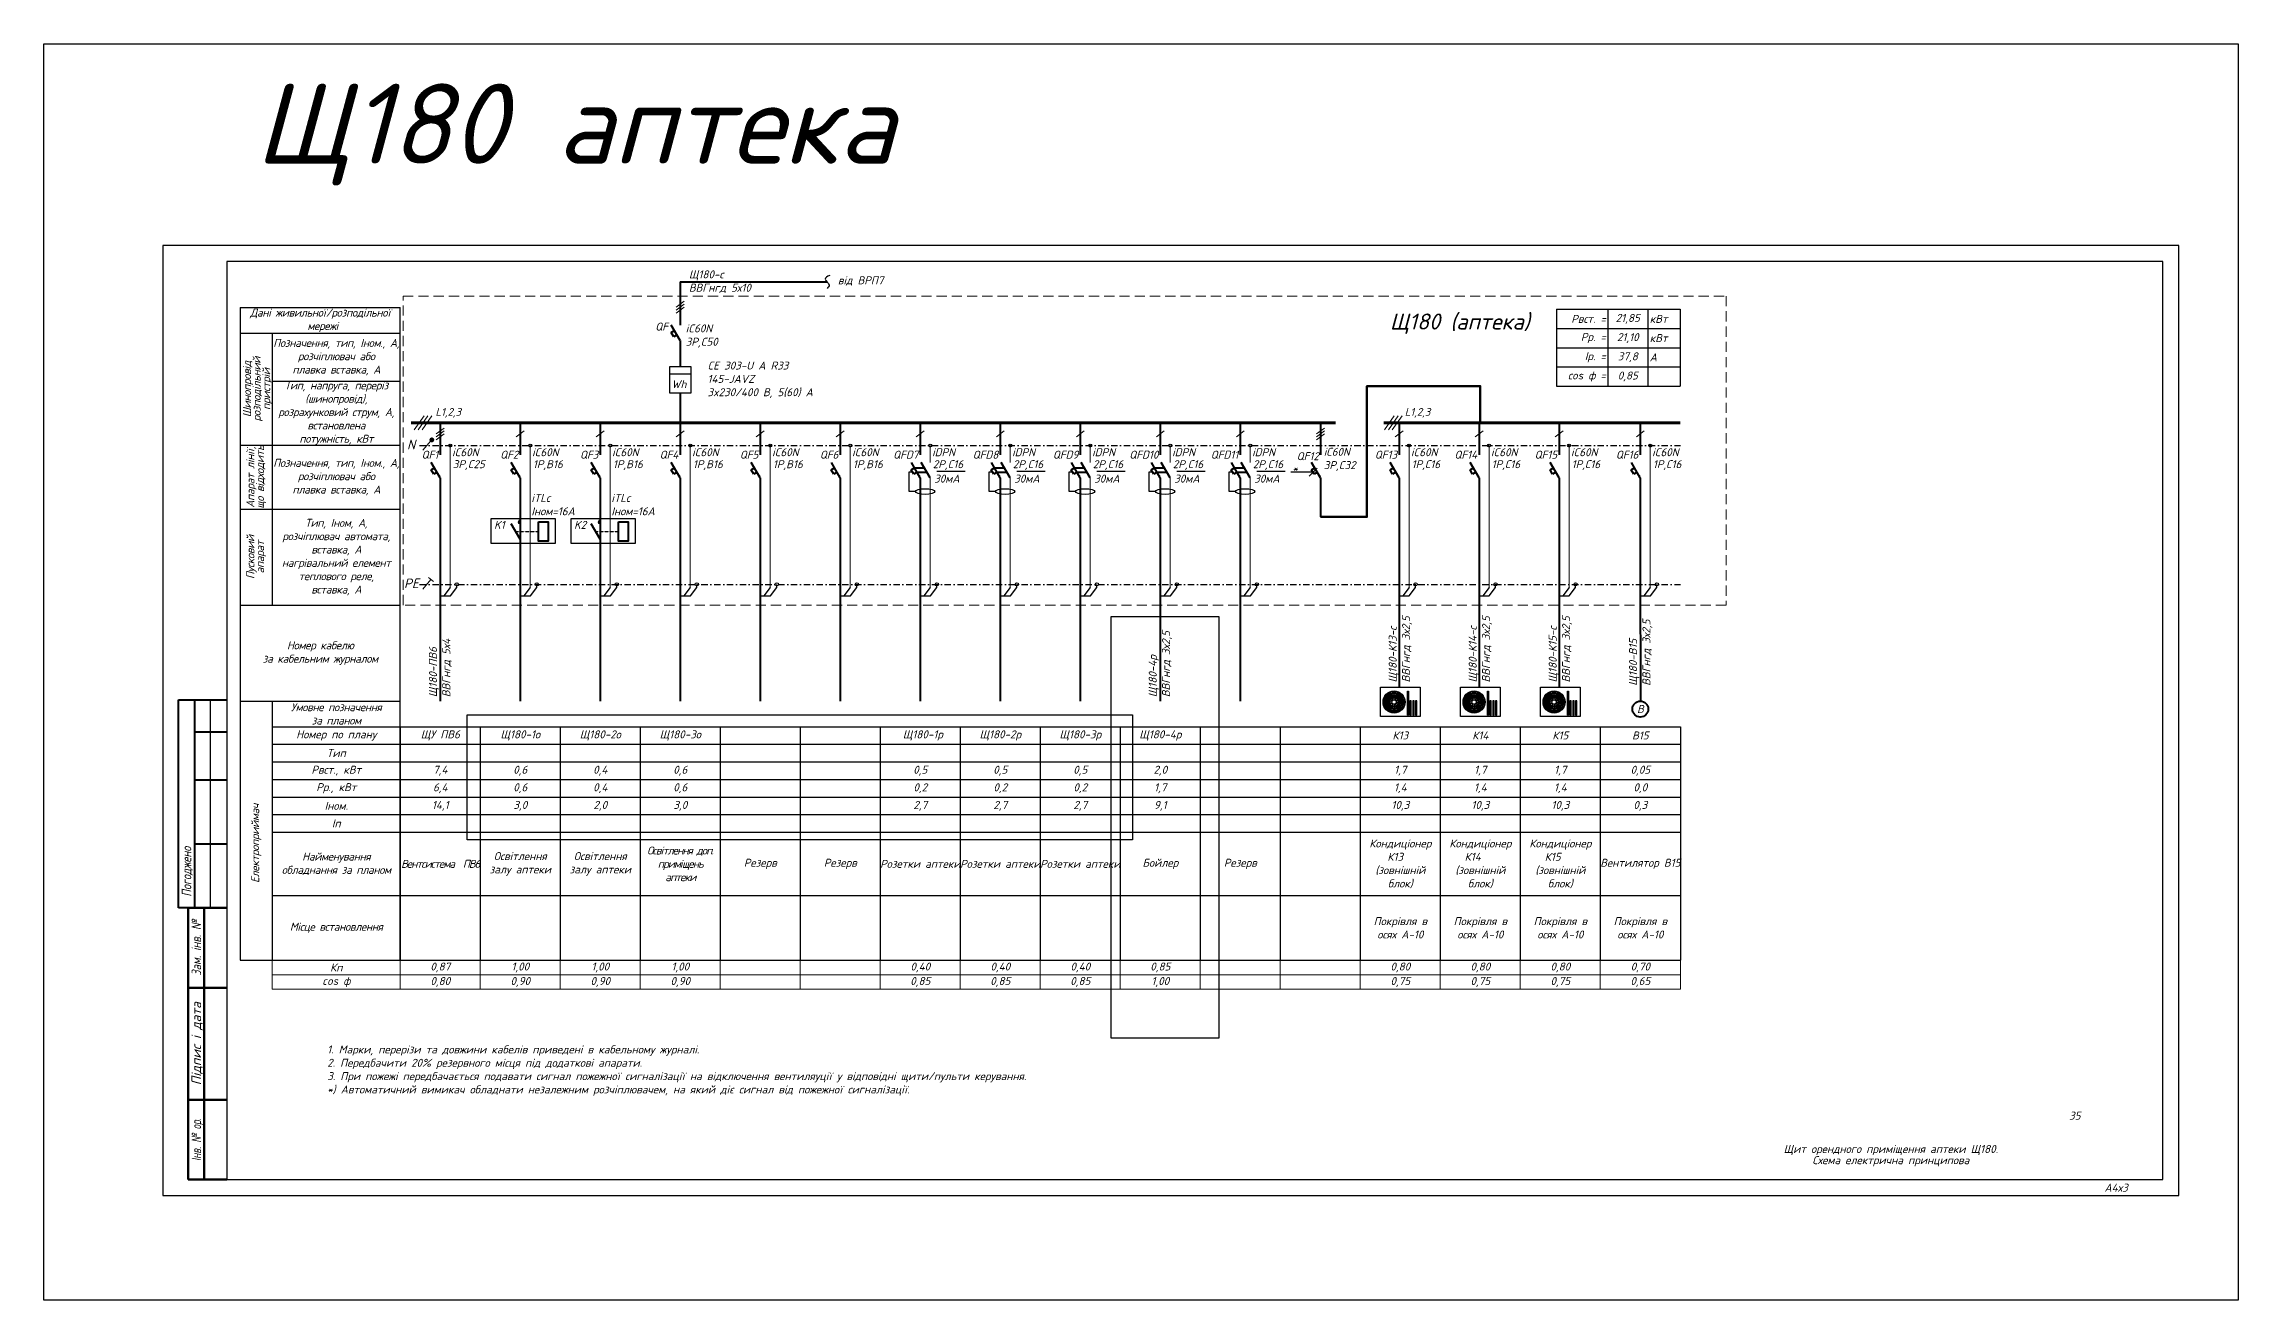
# Model space of a CAD drawing. Header units: millimetres. Extents: x -122434 to 1506205, y -201405 to 386015.
# Drawn here: x 2093 to 70660, y -157916 to -118647 of the extents above; entities that cross this region are included whole.
import ezdxf
from ezdxf.enums import TextEntityAlignment as Align

# ---------------------------------------------------------------- set-up
doc = ezdxf.new("R2010")
doc.units = ezdxf.units.MM
doc.linetypes.add('DASHDOTX2', pattern=[2, 1, -0.5, 0, -0.5])
doc.linetypes.add('DASHED', pattern=[9.525, 6.35, -3.175])
doc.layers.get('Defpoints').update_dxf_attribs({"color": 4})
doc.layers.add('Маркування електро ліній', color=7, linetype='Continuous', lineweight=18)
doc.layers.add('Рамка внешняя', color=4, linetype='Continuous', lineweight=30, plot=False)
doc.layers.add('Схема', color=7, linetype='Continuous')
doc.styles.add('GOST 2.304', font='isocpeui.ttf')
doc.styles.add('ICO', font='isocpeui.ttf')
doc.styles.get("Standard").update_dxf_attribs({"font": 'arial.ttf'})
doc.styles.add('ГОСТ 2.304', font='isocpeui.ttf')
doc.styles.add('СГЕНЕРИР_СТИЛЬ_7', font='isocpeui.ttf')
doc.dimstyles.new('М150', dxfattribs={"dimscale": 1, "dimtxt": 2.5, "dimasz": 2.5, "dimexe": 0, "dimexo": 2.5, "dimgap": 1, "dimtad": 1, "dimlfac": 150, "dimtxsty": 'Standard', "dimblk": 'OBLIQUE', "dimcen": 2.5, "dimadec": 0, "dimazin": 0, "dimtfac": 1, "dimtmove": 0, "dimatfit": 3, "dimldrblk": 'OBLIQUE', "dimfxl": 1, "dimarcsym": 0})

# ---------------------------------------------------------------- blocks, each defined once
blk = doc.blocks.new('*T131')
at = {"color": 0, "lineweight": -2, "transparency": 16777216}
for p, q in [((0, 0), (4000, 0)), ((0, 0), (0, -7300)), ((4000, 0), (34000, 0)), ((4000, 0), (4000, -1100)), ((6500, 0), (6500, -7300)), ((9000, 0), (9000, -7300)), ((11500, 0), (11500, -7300)), ((14000, 0), (14000, -3300)), ((16500, 0), (16500, -7300)), ((19000, 0), (19000, -7300)), ((21500, 0), (21500, -7300)), ((24000, 0), (24000, -7300)), ((26500, 0), (26500, -7300)), ((29000, 0), (29000, -7300)), ((0, -550), (4000, -550)), ((4000, -550), (44000, -550)), ((31500, -550), (31500, -7300)), ((34000, -550), (34000, -2200)), ((36500, -550), (36500, -3300)), ((39000, -550), (39000, -3300)), ((41500, -550), (41500, -7300)), ((44000, -550), (44000, -3300)), ((0, -1100), (4000, -1100)), ((4000, -1100), (21500, -1100)), ((24000, -1100), (41500, -1100)), ((0, -1650), (4000, -1650)), ((4000, -1650), (44000, -1650)), ((4000, -1650), (4000, -7300)), ((0, -2200), (4000, -2200)), ((4000, -2200), (44000, -2200)), ((0, -2750), (4000, -2750)), ((0, -3300), (4000, -3300)), ((4000, -2750), (34000, -2750)), ((4000, -3300), (44000, -3300)), ((34000, -2750), (34000, -3300)), ((0, -5275), (4000, -5275)), ((4000, -5275), (44000, -5275)), ((14000, -5275), (14000, -7300)), ((34000, -5275), (34000, -7300)), ((36500, -5275), (36500, -7300)), ((39000, -5275), (39000, -7300)), ((44000, -5275), (44000, -7300)), ((0, -7300), (4000, -7300)), ((9000, -7300), (21500, -7300)), ((29000, -7300), (44000, -7300))]:
    blk.add_line(p, q, dxfattribs=at)
at = {"color": 0, "linetype": 'ByBlock', "lineweight": -2, "transparency": 16777216}
for p, q in [((31500, 0), (31500, -550)), ((34000, 0), (44000, 0)), ((34000, 0), (34000, -550)), ((36500, 0), (36500, -550)), ((39000, 0), (39000, -550)), ((41500, 0), (41500, -550)), ((44000, 0), (44000, -550)), ((4000, -1100), (4000, -1650)), ((21500, -1100), (24000, -1100)), ((41500, -1100), (44000, -1100)), ((34000, -2200), (34000, -2750)), ((14000, -3300), (14000, -5275)), ((34000, -2750), (44000, -2750)), ((34000, -3300), (34000, -5275)), ((36500, -3300), (36500, -5275)), ((39000, -3300), (39000, -5275)), ((44000, -3300), (44000, -5275)), ((4000, -7300), (9000, -7300)), ((21500, -7300), (29000, -7300))]:
    blk.add_line(p, q, dxfattribs=at)
at = {"layer": 'Defpoints', "color": 8, "linetype": 'ByBlock', "lineweight": 0, "transparency": 16777216}
for p, q in [((0, -7300), (0, -8207)), ((4000, -7300), (4000, -8207)), ((6500, -7300), (6500, -8207)), ((9000, -7300), (9000, -8207)), ((11500, -7300), (11500, -8207)), ((14000, -7300), (14000, -8207)), ((16500, -7300), (16500, -8207)), ((19000, -7300), (19000, -8207)), ((21500, -7300), (21500, -8207)), ((24000, -7300), (24000, -8207)), ((26500, -7300), (26500, -8207)), ((29000, -7300), (29000, -8207)), ((31500, -7300), (31500, -8207)), ((34000, -7300), (34000, -8207)), ((36500, -7300), (36500, -8207)), ((39000, -7300), (39000, -8207)), ((41500, -7300), (41500, -8207)), ((44000, -7300), (44000, -8207)), ((0, -7753), (44000, -7753)), ((0, -8207), (44000, -8207))]:
    blk.add_line(p, q, dxfattribs=at)
at = {"color": 0, "transparency": 16777216, "char_height": 250, "attachment_point": 5}
for s, insert, width, style in [('Номер по плану', (2000, -275), 3880, 'GOST 2.304'), ('ЩУ ПВ6', (5250, -275), 2380, 'GOST 2.304'), ('Щ180-1о', (7750, -275), 2380, 'GOST 2.304'), ('Щ180-2о', (10250, -275), 2380, 'GOST 2.304'), ('Щ180-3о', (12750, -275), 2380, 'GOST 2.304'), (' Щ180-1р', (20250, -275), 2380, 'GOST 2.304'), ('Щ180-2р', (22750, -275), 2380, 'GOST 2.304'), ('Щ180-3р', (25250, -275), 2380, 'GOST 2.304'), ('Щ180-4р', (27750, -275), 2380, 'GOST 2.304'), ('К13', (35250, -275), 2380, 'ГОСТ 2.304'), ('К14', (37750, -275), 2380, 'ГОСТ 2.304'), ('К15', (40250, -275), 2380, 'ГОСТ 2.304'), ('В15', (42750, -275), 2380, 'ГОСТ 2.304'), ('Рвст., кВт', (2000, -1375), 3880, 'GOST 2.304'), ('Тип', (2000, -825), 3880, 'GOST 2.304'), ('7,4', (5250, -1375), 2380, 'ГОСТ 2.304'), ('0,6', (7750, -1375), 2380, 'ГОСТ 2.304'), ('0,4', (10250, -1375), 2380, 'ГОСТ 2.304'), ('0,6', (12750, -1375), 2380, 'ГОСТ 2.304'), ('0,5', (20250, -1375), 2380, 'ГОСТ 2.304'), ('0,5', (22750, -1375), 2380, 'ГОСТ 2.304'), ('0,5', (25250, -1375), 2380, 'ГОСТ 2.304'), ('2,0', (27750, -1375), 2380, 'ГОСТ 2.304'), ('1,7', (35250, -1375), 2380, 'ГОСТ 2.304'), ('1,7', (37750, -1375), 2380, 'ГОСТ 2.304'), ('1,7', (40250, -1375), 2380, 'ГОСТ 2.304'), ('0,05', (42750, -1375), 2380, 'ГОСТ 2.304'), ('Рр., кВт', (2000, -1925), 3880, 'GOST 2.304'), ('6,4', (5250, -1925), 2380, 'GOST 2.304'), ('0,6', (7750, -1925), 2380, 'GOST 2.304'), ('0,4', (10250, -1925), 2380, 'GOST 2.304'), ('0,6', (12750, -1925), 2380, 'GOST 2.304'), ('0,2', (20250, -1925), 2380, 'GOST 2.304'), ('0,2', (22750, -1925), 2380, 'GOST 2.304'), ('0,2', (25250, -1925), 2380, 'GOST 2.304'), ('1,7', (27750, -1925), 2380, 'GOST 2.304'), ('1,4', (35250, -1925), 2380, 'ГОСТ 2.304'), ('1,4', (37750, -1925), 2380, 'ГОСТ 2.304'), ('1,4', (40250, -1925), 2380, 'ГОСТ 2.304'), ('0,0', (42750, -1925), 2380, 'ГОСТ 2.304'), ('Іном.', (2000, -2475), 3880, 'GOST 2.304'), ('14,1', (5250, -2475), 2380, 'ГОСТ 2.304'), ('3,0', (7750, -2475), 2380, 'ГОСТ 2.304'), ('2,0', (10250, -2475), 2380, 'ГОСТ 2.304'), ('3,0', (12750, -2475), 2380, 'ГОСТ 2.304'), ('2,7', (20250, -2475), 2380, 'ГОСТ 2.304'), ('2,7', (22750, -2475), 2380, 'ГОСТ 2.304'), ('2,7', (25250, -2475), 2380, 'ГОСТ 2.304'), ('9,1', (27750, -2475), 2380, 'ГОСТ 2.304'), ('10,3', (35250, -2475), 2380, 'ГОСТ 2.304'), ('10,3', (37750, -2475), 2380, 'ГОСТ 2.304'), ('10,3', (40250, -2475), 2380, 'ГОСТ 2.304'), ('0,3', (42750, -2475), 2380, 'ГОСТ 2.304'), ('Іп', (2000, -3025), 3880, 'GOST 2.304'), ('{\\T0.95;\\C7;Найменування обладнання за планом}', (2000, -4288), 3880, 'GOST 2.304'), ('Освітлення залу аптеки', (7750, -4288), 2380, 'GOST 2.304'), ('Освітлення залу аптеки', (10250, -4288), 2380, 'GOST 2.304'), ('{\\T0.85;\\C7;Освітлення доп. приміщень аптеки}', (12750, -4288), 2380, 'GOST 2.304'), ('Кондиціонер К13   (зовнішній блок)', (35250, -4288), 2380, 'ГОСТ 2.304'), ('Кондиціонер К14    (зовнішній блок)', (37750, -4288), 2380, 'ГОСТ 2.304'), ('Кондиціонер К15    (зовнішній блок)', (40250, -4288), 2380, 'ГОСТ 2.304'), ('{\\T0.85;\\C7;Вентсистема  ПВ6}', (5250, -4288), 2380, 'GOST 2.304'), ('Резерв', (15250, -4288), 2380, 'GOST 2.304'), ('Резерв', (17750, -4288), 2380, 'GOST 2.304'), ('Розетки аптеки', (20250, -4288), 2380, 'GOST 2.304'), ('Розетки аптеки', (22750, -4288), 2380, 'GOST 2.304'), ('Розетки аптеки', (25250, -4288), 2380, 'GOST 2.304'), ('Бойлер', (27750, -4288), 2380, 'GOST 2.304'), ('Резерв', (30250, -4288), 2380, 'GOST 2.304'), ('Вентилятор В15', (42750, -4288), 2380, 'ГОСТ 2.304'), ('{\\T0.95;\\C7;Місце встановлення}', (2000, -6288), 3880, 'GOST 2.304'), ('Покрівля в осях А-10', (35250, -6288), 2380, 'ГОСТ 2.304'), ('Покрівля в осях А-10', (37750, -6288), 2380, 'ГОСТ 2.304'), ('Покрівля в осях А-10', (40250, -6288), 2380, 'ГОСТ 2.304'), ('Покрівля в осях А-10', (42750, -6288), 2380, 'ГОСТ 2.304')]:
    blk.add_mtext(s, dxfattribs=dict(at, insert=insert, width=width, style=style))
at = {"color": 7, "true_color": 0xffffff, "transparency": 16777216, "char_height": 250, "attachment_point": 5, "style": 'ГОСТ 2.304'}
for s, insert, width in [('Кп', (2000, -7527), 3880), ('0,87', (5250, -7527), 2380), ('1,00', (7750, -7527), 2380), ('1,00', (10250, -7527), 2380), ('1,00', (12750, -7527), 2380), ('0,40', (20250, -7527), 2380), ('0,40', (22750, -7527), 2380), ('0,40', (25250, -7527), 2380), ('0,85', (27750, -7527), 2380), ('0,80', (35250, -7527), 2380), ('0,80', (37750, -7527), 2380), ('0,80', (40250, -7527), 2380), ('0,70', (42750, -7527), 2380), ('cos ф', (2000, -7980), 3880), ('0,80', (5250, -7980), 2380), ('0,90', (7750, -7980), 2380), ('0,90', (10250, -7980), 2380), ('0,90', (12750, -7980), 2380), ('0,85', (20250, -7980), 2380), ('0,85', (22750, -7980), 2380), ('0,85', (25250, -7980), 2380), ('1,00', (27750, -7980), 2380), ('0,75', (35250, -7980), 2380), ('0,75', (37750, -7980), 2380), ('0,75', (40250, -7980), 2380), ('0,65', (42750, -7980), 2380)]:
    blk.add_mtext(s, dxfattribs=dict(at, insert=insert, width=width))
blk = doc.blocks.new('*U160')
at = {"color": 0, "lineweight": 40}
for p, q in [((0, 0), (0, -1005)), ((0, -1720), (-280, -1240)), ((-284, -1468), (-180, -1408)), ((-204, -1607), (-284, -1468)), ((-100, -1547), (-204, -1607))]:
    blk.add_line(p, q, dxfattribs=at)
at = {"color": 0, "lineweight": 13}
for p, q in [((-124, -348), (124, -163)), ((-124, -441), (124, -256)), ((-124, -533), (124, -348))]:
    blk.add_line(p, q, dxfattribs=at)
at = {"color": 0, "lineweight": 9}
for p, q in [((311, -711), (311, -1240)), ((311, -1240), (311, -1720)), ((311, -2461), (311, -1720)), ((311, -2941), (311, -2461)), ((311, -5151), (311, -2941))]:
    blk.add_line(p, q, dxfattribs=at)
at = {"lineweight": 40}
for p, q in [((0, -1720), (0, -2226)), ((0, -2226), (0, -2941)), ((0, -2941), (0, -4529))]:
    blk.add_line(p, q, dxfattribs=at)
at = {"color": 0}
blk.add_circle((311, -711), 46.3, dxfattribs=at)
at = {"color": 0, "lineweight": 40}
blk.add_point((-37, -1659), dxfattribs=at)
at = {"style": 'ГОСТ 2.304'}
blk.add_attdef('QF', text='', height=250, dxfattribs=at).set_placement((-61, -997), align=Align.MIDDLE_RIGHT)
at = {"lineweight": 50, "style": 'ГОСТ 2.304'}
for tag, p in [('CURRENT', (391, -1419)), ('ТYPE', (369, -1046))]:
    blk.add_attdef(tag, p, '', height=250, dxfattribs=at)
blk = doc.blocks.new('*U161')
at = {"color": 0, "lineweight": 40}
for p, q in [((0, 0), (0, -1005)), ((0, -1720), (-280, -1240)), ((-284, -1468), (-180, -1408)), ((-204, -1607), (-284, -1468)), ((-100, -1547), (-204, -1607))]:
    blk.add_line(p, q, dxfattribs=at)
at = {"color": 0, "lineweight": 13}
blk.add_line((-124, -441), (124, -256), dxfattribs=at)
at = {"color": 0, "lineweight": 9}
for p, q in [((311, -711), (311, -1240)), ((311, -1240), (311, -1720)), ((311, -2461), (311, -1720)), ((311, -2941), (311, -2461)), ((311, -5151), (311, -2941))]:
    blk.add_line(p, q, dxfattribs=at)
at = {"lineweight": 40}
for p, q in [((0, -1720), (0, -2226)), ((0, -2226), (0, -2941)), ((0, -2941), (0, -4529))]:
    blk.add_line(p, q, dxfattribs=at)
at = {"color": 0}
blk.add_circle((311, -711), 46.3, dxfattribs=at)
at = {"color": 0, "lineweight": 40}
blk.add_point((-37, -1659), dxfattribs=at)
at = {"style": 'ГОСТ 2.304'}
blk.add_attdef('QF', text='', height=250, dxfattribs=at).set_placement((-61, -997), align=Align.MIDDLE_RIGHT)
at = {"lineweight": 50, "style": 'ГОСТ 2.304'}
for tag, p in [('CURRENT', (391, -1419)), ('ТYPE', (369, -1046))]:
    blk.add_attdef(tag, p, '', height=250, dxfattribs=at)
blk = doc.blocks.new('_Oblique')
at = {"color": 0, "linetype": 'ByBlock', "lineweight": -2}
blk.add_line((-0.5, -0.5), (0.5, 0.5), dxfattribs=at)
blk = doc.blocks.new('*U159')
at = {"color": 0, "lineweight": 40}
for p, q in [((0, 0), (0, -1005)), ((0, -1720), (-280, -1240)), ((311, -1720), (31, -1240)), ((-284, -1468), (-180, -1408)), ((-204, -1607), (-284, -1468)), ((-100, -1547), (-204, -1607)), ((-181, -1409), (130, -1409)), ((-100, -1547), (210, -1547))]:
    blk.add_line(p, q, dxfattribs=at)
at = {"color": 0, "lineweight": 13}
blk.add_line((-124, -441), (124, -256), dxfattribs=at)
at = {"color": 0, "lineweight": 9}
for p, q in [((311, -711), (311, -1240)), ((311, -2461), (311, -1720)), ((311, -2941), (311, -2461)), ((311, -5151), (311, -2941))]:
    blk.add_line(p, q, dxfattribs=at)
at = {"lineweight": 40}
for p, q in [((0, -1720), (0, -2226)), ((0, -2226), (0, -2941)), ((0, -2941), (0, -4529))]:
    blk.add_line(p, q, dxfattribs=at)
blk.add_line((516, -1512), (1402, -1512))
at = {"color": 0}
blk.add_lwpolyline([(-151, -2149), (-346, -2149), (-346, -1537), (-244, -1537)], dxfattribs=at)
blk.add_circle((311, -711), 46.3, dxfattribs=at)
blk.add_ellipse((153, -2149), major_axis=(-304, 0), ratio=0.29336, dxfattribs=at)
at = {"color": 0, "lineweight": 40}
blk.add_point((-37, -1659), dxfattribs=at)
at = {"style": 'ГОСТ 2.304'}
blk.add_attdef('QF', text='', height=250, dxfattribs=at).set_placement((-61, -997), align=Align.MIDDLE_RIGHT)
at = {"lineweight": 50, "style": 'ГОСТ 2.304'}
for tag, p in [('CURRENT', (391, -1419)), ('ТYPE', (369, -1046)), ('D_CURRENT', (432, -1871))]:
    blk.add_attdef(tag, p, '', height=250, dxfattribs=at)
blk = doc.blocks.new('*T130')
at = {"color": 0, "linetype": 'ByBlock', "lineweight": -2, "transparency": 16777216}
for p, q in [((0, 0), (3860, 0)), ((0, 0), (0, -2400)), ((1600, 0), (1600, -2400)), ((2850, 0), (2850, -2400)), ((3860, 0), (3860, -2400)), ((0, -600), (3860, -600)), ((0, -1200), (3860, -1200)), ((0, -1800), (3860, -1800)), ((0, -2400), (3860, -2400))]:
    blk.add_line(p, q, dxfattribs=at)
at = {"color": 0, "transparency": 16777216, "char_height": 250, "style": 'ГОСТ 2.304'}
for s, insert, width, attachment_point in [('Рвст. =', (1540, -300), 1480, 6), ('21,85', (2225, -300), 1130, 5), ('кВт', (2910, -300), 890, 4), ('Рр. =', (1540, -900), 1480, 6), ('Ір. =', (1540, -1500), 1480, 6), ('21,10', (2225, -900), 1130, 5), ('37,8', (2225, -1500), 1130, 5), ('кВт', (2910, -900), 890, 4), ('сos ф =', (1540, -2100), 1480, 6), ('0,85', (2225, -2100), 1130, 5), ('А', (2910, -1500), 890, 4)]:
    blk.add_mtext(s, dxfattribs=dict(at, insert=insert, width=width, attachment_point=attachment_point))
blk = doc.blocks.new('Імпульсник')
at = {"ltscale": 100, "true_color": 0xffffff}
h = blk.add_hatch(color=7, dxfattribs=at)
h.dxf.hatch_style = 1
h.paths.add_polyline_path([(-0.25, 0), (0.25, 0), (0.25, 4.8), (-0.25, 4.8)])
at = {"lineweight": 40}
blk.add_line((0, 0), (-2.8, 4.8), dxfattribs=at)
at = {"linetype": 'DASHED', "ltscale": 25}
blk.add_lwpolyline([(-9.1, 6.41), (10.89, 6.41), (10.89, -1.38), (-9.1, -1.38)], close=True, dxfattribs=at)
at = {"linetype": 'DASHED', "ltscale": 0.001}
blk.add_lwpolyline([(-1.4, 2.4), (5.72, 2.4)], dxfattribs=at)
at = {"lineweight": 40}
blk.add_lwpolyline([(5.72, 5.4), (8.72, 5.4), (8.72, -0.6), (5.72, -0.6)], close=True, dxfattribs=at)
blk.add_arc((0, 5.32), 0.518, 90, 270, dxfattribs=at)
blk = doc.blocks.new('Рамка А4х3')
at = {"lineweight": 40}
for p, q in [((4.94, 90), (4.94, 155)), ((4.94, 155), (19.94, 155)), ((9.94, 155), (9.94, 90)), ((9.94, 145), (19.94, 145)), ((9.94, 130), (19.94, 130)), ((9.94, 110), (19.94, 110)), ((19.94, 90), (4.94, 90))]:
    blk.add_line(p, q, dxfattribs=at)
at = {"lineweight": 25}
blk.add_line((14.94, 90), (14.94, 155), dxfattribs=at)
at = {"linetype": 'Continuous', "lineweight": 60}
for p, q in [((8, 5), (8, 90)), ((8, 90), (20, 90)), ((8, 90), (20, 90)), ((13, 5), (13, 90)), ((8, 65), (20, 65)), ((8, 30), (20, 30)), ((20, 5), (8, 5))]:
    blk.add_line(p, q, dxfattribs=at)
at = {"lineweight": 30, "ltscale": 100}
blk.add_lwpolyline([(20, 5), (625, 5), (625, 292), (20, 292)], close=True, dxfattribs=at)
at = {"layer": 'Рамка внешняя', "ltscale": 100}
blk.add_lwpolyline([(0, 0), (630, 0), (630, 297), (0, 297)], close=True, dxfattribs=at)
at = {"linetype": 'Continuous', "lineweight": 25, "style": 'СГЕНЕРИР_СТИЛЬ_7'}
for s, width, p in [('Погоджено', 0.8, (7.44, 101.27)), ('Зам. інв. №', 0.8, (10.5, 77.5)), ('Інв. № ор.', 0.7, (10.5, 17.5))]:
    blk.add_text(s, height=3, rotation=90, dxfattribs=dict(at, width=width)).set_placement(p, align=Align.MIDDLE_CENTER)
blk.add_text('Підпис і дата', height=3, rotation=90, dxfattribs=at).set_placement((10.5, 47.5), align=Align.MIDDLE_CENTER)
at = {"layer": 'Схема', "linetype": 'Continuous', "style": 'ГОСТ 2.304'}
blk.add_text('А4х3', height=2.5, dxfattribs=at).set_placement((606.77, 1.24))

msp = doc.modelspace()

# ---------------------------------------------------------------- linework, layer by layer
at = {"lineweight": 40, "ltscale": 200}
for p, q in [((21980, -126080), (26559, -126080)), ((21980, -126080), (21980, -127438)), ((41987, -132211), (41987, -132717)), ((41987, -132717), (41987, -133432)), ((14480, -135020), (14480, -139190)), ((16980, -135020), (16980, -139190)), ((19480, -135020), (19480, -139190)), ((21980, -135020), (21980, -139190)), ((24480, -135020), (24480, -139190)), ((26980, -135020), (26980, -139190)), ((29480, -135020), (29480, -139190)), ((31980, -135020), (31980, -139190)), ((34480, -135020), (34480, -139190)), ((36980, -135020), (36980, -139190)), ((39480, -135020), (39480, -139190))]:
    msp.add_line(p, q, dxfattribs=at)
at = {"color": 0, "lineweight": 13, "ltscale": 200}
for p, q in [((21856, -126879), (22104, -126694)), ((21856, -126971), (22104, -126786)), ((21856, -127063), (22104, -126878)), ((41863, -130839), (42111, -130654)), ((41863, -130932), (42111, -130747)), ((41863, -131024), (42111, -130839))]:
    msp.add_line(p, q, dxfattribs=at)
at = {"ltscale": 200}
for p, q in [((8230, -126890), (13230, -126890)), ((13230, -147290), (13230, -126890)), ((8230, -127690), (13230, -127690))]:
    msp.add_line(p, q, dxfattribs=at)
at = {"color": 7, "ltscale": 200}
for p, q in [((8230, -126890), (8230, -147290)), ((9230, -127690), (9230, -131190)), ((9230, -129190), (13230, -129190)), ((8230, -131190), (13230, -131190)), ((9230, -131190), (9230, -133190)), ((8230, -133190), (13230, -133190)), ((9230, -133190), (9230, -136190)), ((8230, -136190), (13230, -136190)), ((8230, -139190), (13230, -139190)), ((9230, -139190), (9230, -147290)), ((8230, -147290), (9230, -147290))]:
    msp.add_line(p, q, dxfattribs=at)
at = {"color": 0, "lineweight": 40, "ltscale": 200}
for p, q in [((21980, -127918), (21700, -127438)), ((21696, -127666), (21800, -127606)), ((21776, -127804), (21696, -127666)), ((21880, -127744), (21776, -127804)), ((21980, -127918), (21980, -128732)), ((21980, -129565), (21980, -130491)), ((41987, -130491), (41987, -131496)), ((41703, -131959), (41807, -131899)), ((41783, -132098), (41703, -131959)), ((41987, -132211), (41707, -131731)), ((41887, -132038), (41783, -132098))]:
    msp.add_line(p, q, dxfattribs=at)
at = {"color": 7, "lineweight": 30, "ltscale": 200}
msp.add_line((21650, -128961), (22310, -128961), dxfattribs=at)
at = {"lineweight": 15, "ltscale": 200}
for p, q in [((13972, -130273), (13666, -130709)), ((14096, -130273), (13790, -130709)), ((14220, -130273), (13914, -130709)), ((44287, -130273), (43982, -130709)), ((44411, -130273), (44106, -130709)), ((44535, -130273), (44230, -130709))]:
    msp.add_line(p, q, dxfattribs=at)
at = {"color": 0, "linetype": 'DASHDOTX2', "ltscale": 200}
for p, q in [((13834, -131202), (53230, -131202)), ((13834, -135541), (53230, -135541))]:
    msp.add_line(p, q, dxfattribs=at)
at = {"lineweight": 40}
for p, q in [((51980, -133432), (51980, -135020)), ((51980, -135020), (51986, -139190))]:
    msp.add_line(p, q, dxfattribs=at)
at = {"lineweight": 40, "ltscale": 300}
for p, q in [((44442, -135020), (44442, -138755)), ((46942, -135020), (46942, -138755)), ((49442, -135020), (49442, -138755))]:
    msp.add_line(p, q, dxfattribs=at)
at = {"color": 0, "ltscale": 200}
for p, q in [((14791, -135642), (14594, -135902)), ((14795, -135902), (14997, -135641)), ((14997, -135641), (14997, -135541)), ((17291, -135642), (17094, -135902)), ((17295, -135902), (17497, -135641)), ((17497, -135641), (17497, -135541)), ((19791, -135642), (19594, -135902)), ((19795, -135902), (19997, -135641)), ((19997, -135641), (19997, -135541)), ((22291, -135642), (22094, -135902)), ((22295, -135902), (22497, -135641)), ((22497, -135641), (22497, -135541)), ((24791, -135642), (24594, -135902)), ((24795, -135902), (24997, -135641)), ((24997, -135641), (24997, -135541)), ((27291, -135642), (27094, -135902)), ((27295, -135902), (27497, -135641)), ((27497, -135641), (27497, -135541)), ((29791, -135642), (29594, -135902)), ((29795, -135902), (29997, -135641)), ((29997, -135641), (29997, -135541)), ((32291, -135642), (32094, -135902)), ((32295, -135902), (32497, -135641)), ((32497, -135641), (32497, -135541)), ((34791, -135642), (34594, -135902)), ((34795, -135902), (34997, -135641)), ((34997, -135641), (34997, -135541)), ((37291, -135642), (37094, -135902)), ((37295, -135902), (37497, -135641)), ((37497, -135641), (37497, -135541)), ((39791, -135642), (39594, -135902)), ((39795, -135902), (39997, -135641)), ((39997, -135641), (39997, -135541)), ((14471, -135902), (14795, -135902)), ((16971, -135902), (17295, -135902)), ((19471, -135902), (19795, -135902)), ((21971, -135902), (22295, -135902)), ((24471, -135902), (24795, -135902)), ((26971, -135902), (27295, -135902)), ((29471, -135902), (29795, -135902)), ((31971, -135902), (32295, -135902)), ((34471, -135902), (34795, -135902)), ((36971, -135902), (37295, -135902)), ((39471, -135902), (39795, -135902))]:
    msp.add_line(p, q, dxfattribs=at)
at = {"color": 0, "ltscale": 300}
for p, q in [((44753, -135642), (44555, -135902)), ((44756, -135902), (44959, -135641)), ((44959, -135641), (44959, -135541)), ((47253, -135642), (47055, -135902)), ((47256, -135902), (47459, -135641)), ((47459, -135641), (47459, -135541)), ((49753, -135642), (49555, -135902)), ((49756, -135902), (49959, -135641)), ((49959, -135641), (49959, -135541)), ((52291, -135642), (52094, -135902)), ((52295, -135902), (52497, -135641)), ((52497, -135641), (52497, -135541)), ((44433, -135902), (44756, -135902)), ((46933, -135902), (47256, -135902)), ((49433, -135902), (49756, -135902)), ((51971, -135902), (52295, -135902))]:
    msp.add_line(p, q, dxfattribs=at)
for p, q in [((44229, -139182), (43979, -139059)), ((44247, -139164), (44123, -138914)), ((44285, -139152), (44285, -138874)), ((44324, -139164), (44447, -138914)), ((44341, -139182), (44591, -139059)), ((46729, -139182), (46479, -139059)), ((46747, -139164), (46623, -138914)), ((46785, -139152), (46785, -138874)), ((46824, -139164), (46947, -138914)), ((46841, -139182), (47091, -139059)), ((49229, -139182), (48979, -139059)), ((49247, -139164), (49123, -138914)), ((49285, -139152), (49285, -138874)), ((49324, -139164), (49447, -138914)), ((49341, -139182), (49591, -139059)), ((44217, -139221), (43939, -139221)), ((44229, -139259), (43979, -139382)), ((44247, -139277), (44123, -139527)), ((44285, -139289), (44285, -139567)), ((44324, -139277), (44447, -139527)), ((44341, -139259), (44591, -139382)), ((44353, -139221), (44631, -139221)), ((46717, -139221), (46439, -139221)), ((46729, -139259), (46479, -139382)), ((46747, -139277), (46623, -139527)), ((46785, -139289), (46785, -139567)), ((46824, -139277), (46947, -139527)), ((46841, -139259), (47091, -139382)), ((46853, -139221), (47131, -139221)), ((49217, -139221), (48939, -139221)), ((49229, -139259), (48979, -139382)), ((49247, -139277), (49123, -139527)), ((49285, -139289), (49285, -139567)), ((49324, -139277), (49447, -139527)), ((49341, -139259), (49591, -139382)), ((49353, -139221), (49631, -139221))]:
    msp.add_line(p, q)
at = {"color": 3}
msp.add_lwpolyline([(2093, -118647), (70660, -118647), (70660, -157916), (2093, -157916)], close=True, dxfattribs=at)
at = {"linetype": 'DASHED', "lineweight": 18, "ltscale": 50}
msp.add_lwpolyline([(13320, -126530), (54657, -126530), (54657, -136190), (13320, -136190)], close=True, dxfattribs=at)
at = {"color": 7, "lineweight": 30, "ltscale": 50}
msp.add_lwpolyline([(21650, -128732), (22310, -128732), (22310, -129565), (21650, -129565)], close=True, dxfattribs=at)
at = {"lineweight": 50, "ltscale": 50}
msp.add_lwpolyline([(41987, -133432), (43435, -133432), (43435, -129343), (46977, -129343), (46977, -130491)], dxfattribs=at)
at = {"color": 0, "lineweight": 40, "ltscale": 50, "const_width": 100}
for points in [[(13563, -130491), (42455, -130491)], [(43957, -130491), (53230, -130491)]]:
    msp.add_lwpolyline(points, dxfattribs=at)
at = {"lineweight": 9, "ltscale": 50, "const_width": 75}
msp.add_lwpolyline([(14178, -131025, 1), (14253, -131025, 1)], format="xyb", close=True, dxfattribs=at)
at = {"lineweight": 20, "ltscale": 50}
for points in [[(14190, -131052), (13933, -131352)], [(14190, -135390), (13933, -135690)], [(14186, -135388), (14267, -135451), (14112, -135330)]]:
    msp.add_lwpolyline(points, dxfattribs=at)
at = {"lineweight": 30}
for points in [[(43859, -138755), (45101, -138755), (45101, -139667), (43859, -139667)], [(46359, -138755), (47601, -138755), (47601, -139667), (46359, -139667)], [(48859, -138755), (50101, -138755), (50101, -139667), (48859, -139667)]]:
    msp.add_lwpolyline(points, close=True, dxfattribs=at)
for points in [[(44701, -138884), (44734, -138884), (44734, -139633), (44701, -139633)], [(44780, -139633), (44822, -139633), (44822, -139179), (44780, -139179)], [(44868, -139633), (44909, -139633), (44909, -139179), (44868, -139179)], [(44955, -139633), (44997, -139633), (44997, -139179), (44955, -139179)], [(47201, -138884), (47234, -138884), (47234, -139633), (47201, -139633)], [(47280, -139633), (47322, -139633), (47322, -139179), (47280, -139179)], [(47368, -139633), (47409, -139633), (47409, -139179), (47368, -139179)], [(47455, -139633), (47497, -139633), (47497, -139179), (47455, -139179)], [(49701, -138884), (49734, -138884), (49734, -139633), (49701, -139633)], [(49780, -139633), (49822, -139633), (49822, -139179), (49780, -139179)], [(49868, -139633), (49909, -139633), (49909, -139179), (49868, -139179)], [(49955, -139633), (49997, -139633), (49997, -139179), (49955, -139179)]]:
    msp.add_lwpolyline(points, close=True)
at = {"color": 0}
for centre in [(14997, -135541), (17497, -135541), (19997, -135541), (22497, -135541), (24997, -135541), (27497, -135541), (29997, -135541), (32497, -135541), (34997, -135541), (37497, -135541), (39997, -135541), (44959, -135541, 0), (47459, -135541, 0), (49959, -135541, 0), (52497, -135541, 0)]:
    msp.add_circle(centre, 51.8, dxfattribs=at)
for centre, radius in [((44285, -139221), 346), ((44285, -139221), 332), ((44285, -139221), 298), ((44285, -139221), 264), ((44285, -139221), 231), ((44285, -139221), 197), ((44285, -139221), 164), ((44285, -139221), 130), ((44285, -139221), 68.3), ((46785, -139221), 346), ((46785, -139221), 332), ((46785, -139221), 298), ((46785, -139221), 264), ((46785, -139221), 231), ((46785, -139221), 197), ((46785, -139221), 164), ((46785, -139221), 130), ((46785, -139221), 68.3), ((49285, -139221), 346), ((49285, -139221), 332), ((49285, -139221), 298), ((49285, -139221), 264), ((49285, -139221), 231), ((49285, -139221), 197), ((49285, -139221), 164), ((49285, -139221), 130), ((49285, -139221), 68.3)]:
    msp.add_circle(centre, radius)
at = {"color": 0, "lineweight": 40}
msp.add_circle((51980, -139439), 249, dxfattribs=at)
msp.add_spline([(26649, -125882), (26505, -126004), (26633, -126185), (26569, -126291)], degree=3)
msp.add_point((41950, -132150), dxfattribs=at)
at = {"layer": 'Defpoints'}
for points in [[(35440, -136544), (38809, -136544), (38809, -149726), (35440, -149726)], [(15324, -139616), (36106, -139616), (36106, -143528), (15324, -143528)]]:
    msp.add_lwpolyline(points, close=True, dxfattribs=at)

# ---------------------------------------------------------------- block references
at = {"xscale": 100, "yscale": 100, "zscale": 100}
msp.add_blockref('Рамка А4х3', (5807, -154650), dxfattribs=at)
for name, p in [('*T130', (49363, -126943)), ('*T131', (9230, -139990))]:
    msp.add_blockref(name, p)
at = {"lineweight": 50}
for name, p, values in [('*U160', (14480, -130491), {'QF': 'QF1', 'ТYPE': 'iC60N', 'CURRENT': '3P,C25'}), ('*U161', (16980, -130491), {'QF': 'QF2', 'ТYPE': 'iC60N', 'CURRENT': '1P,B16'}), ('*U161', (19480, -130491), {'QF': 'QF3', 'ТYPE': 'iC60N', 'CURRENT': '1P,B16'}), ('*U161', (21980, -130491), {'QF': 'QF4', 'ТYPE': 'iC60N', 'CURRENT': '1P,B16'}), ('*U161', (24480, -130491), {'QF': 'QF5', 'ТYPE': 'iC60N', 'CURRENT': '1P,B16'}), ('*U161', (26980, -130491), {'QF': 'QF6', 'ТYPE': 'iC60N', 'CURRENT': '1P,B16'}), ('*U159', (31980, -130491), {'QF': 'QFD8', 'ТYPE': 'iDPN', 'CURRENT': '2P,C16', 'D_CURRENT': '30мА'}), ('*U159', (34480, -130491), {'QF': 'QFD9', 'ТYPE': 'iDPN', 'CURRENT': '2P,C16', 'D_CURRENT': '30мА'}), ('*U159', (36980, -130491), {'QF': 'QFD10', 'ТYPE': 'iDPN', 'CURRENT': '2P,C16', 'D_CURRENT': '30мА'}), ('*U159', (39480, -130491), {'QF': 'QFD11', 'ТYPE': 'iDPN', 'CURRENT': '2P,C16', 'D_CURRENT': '30мА'}), ('*U161', (44442, -130491), {'QF': 'QF13', 'ТYPE': 'iC60N', 'CURRENT': '1P,С16'}), ('*U161', (46942, -130491), {'QF': 'QF14', 'ТYPE': 'iC60N', 'CURRENT': '1P,С16'}), ('*U161', (49442, -130491), {'QF': 'QF15', 'ТYPE': 'iC60N', 'CURRENT': '1P,С16'}), ('*U161', (51980, -130491), {'QF': 'QF16', 'ТYPE': 'iC60N', 'CURRENT': '1P,С16'})]:
    msp.add_blockref(name, p, dxfattribs=at).add_auto_attribs(values)
msp.add_blockref('*U159', (29480, -130491)).add_auto_attribs({'QF': 'QFD7', 'ТYPE': 'iDPN', 'CURRENT': '2P,C16', 'D_CURRENT': '30мА'})
at = {"color": 1, "xscale": 100, "yscale": 100, "zscale": 100}
for p in [(16980, -134128), (19480, -134128)]:
    msp.add_blockref('Імпульсник', p, dxfattribs=at)

# ---------------------------------------------------------------- texts
at = {"color": 3, "lineweight": 40, "style": 'GOST 2.304'}
msp.add_text('Щ180 аптека', height=2500, dxfattribs=at).set_placement((8687, -122391))
at = {"color": 0, "lineweight": 40, "style": 'GOST 2.304'}
for s, height, p in [('Щ180 (аптека)', 500, (44154, -127576)), ('*', 250, (41106, -132041))]:
    msp.add_text(s, height=height, dxfattribs=at).set_placement(p)
at = {"color": 7, "lineweight": 40, "style": 'ГОСТ 2.304'}
msp.add_text('Wh', height=250, dxfattribs=at).set_placement((21708, -129408))
at = {"color": 0, "lineweight": 9, "style": 'ICO'}
for s, height, p in [('L1,2,3', 243.1, (14329, -130273)), ('L1,2,3', 243.1, (44618, -130273)), ('N', 300, (13440, -131321)), ('PE', 300, (13347, -135659))]:
    msp.add_text(s, height=height, dxfattribs=at).set_placement(p)
at = {"lineweight": 18, "style": 'GOST 2.304'}
msp.add_text('В', height=250, dxfattribs=at).set_placement((51981, -139439), align=Align.MIDDLE_CENTER)
at = {"linetype": 'Continuous', "char_height": 250, "style": 'ГОСТ 2.304'}
for s, insert, width, attachment_point in [('{\\C7;Щ180-с\\PВВГнгд 5х10}', (22249, -126080), 4000, 4), ('{\\C7;від ВРП7}', (26905, -126058), 4000, 4), ('{\\T0.95;Дані живильної/розподільної\\P мережі}', (10730, -127290), 5000, 5), ('{\\T0.95;Позначення, тип, Iном., А, розчіплювач або \\Pплавка вставка, А}', (11230, -128440), 4000, 5)]:
    msp.add_mtext(s, dxfattribs=dict(at, insert=insert, width=width, attachment_point=attachment_point))
at = {"color": 1, "linetype": 'Continuous', "char_height": 250, "attachment_point": 4, "style": 'ГОСТ 2.304'}
for s, insert, width in [('{\\C7;QF}', (21196, -127485), 562.36), ('{\\C7;iC60N\\P3P,C50}', (22150, -127778), 4000)]:
    msp.add_mtext(s, dxfattribs=dict(at, insert=insert, width=width))
at = {"color": 7, "linetype": 'Continuous', "char_height": 250, "attachment_point": 5, "rotation": 90, "line_spacing_factor": 0.72, "style": 'ГОСТ 2.304'}
for s, insert, width in [('{\\T0.95;Шинопровід\\Pрозподільний \\Pпристрій}', (8775, -129440), 3500), ('{\\T0.95;Апарат лінії, що відходить}', (8730, -132190), 2000), ('{\\T0.95;Пусковий \\Pапарат}', (8730, -134690), 3000), ('{\\T0.95;Електроприймач}', (8730, -143640), 8900)]:
    msp.add_mtext(s, dxfattribs=dict(at, insert=insert, width=width))
at = {"ltscale": 100, "insert": (22830, -128577, 0), "char_height": 250, "attachment_point": 1, "style": 'GOST 2.304'}
msp.add_mtext_dynamic_manual_height_columns('{\\C7;CE 303-U A R33 145-JAVZ\\P3x230/400 В, 5(60) А}', width=3485.87, gutter_width=1250, heights=[0], dxfattribs=at)
at = {"color": 7, "linetype": 'Continuous', "char_height": 250, "style": 'ГОСТ 2.304'}
for s, insert, width, attachment_point in [('{\\T0.95;Тип, напруга, переріз (шинопровід), розрахунковий струм, А, встановлена \\Pпотужність, кВт}', (11230, -130190), 4000, 5), ('{\\T0.95;Позначення, тип, Iном., А, розчіплювач або \\Pплавка вставка, А}', (11230, -132190), 4000, 5), ('{\\C256;iС60N\\P}3P,C{\\C256;32}', (42088, -131635), 4000, 4), ('{\\T0.95;Тип, Iном, А,\\Pрозчіплювач автомата,\\Pвставка, А\\Pнагрівальний елемент теплового реле,\\Pвставка, А}', (11230, -134690), 4000, 5), ('{\\T0.95;Номер кабелю \\Pза кабельним журналом}', (10730, -137690), 5000, 5), ('{\\T0.95;Умовне позначення \\Pза планом}', (11230, -139590), 4000, 5)]:
    msp.add_mtext(s, dxfattribs=dict(at, insert=insert, width=width, attachment_point=attachment_point))
at = {"color": 7, "linetype": 'Continuous', "char_height": 250, "attachment_point": 4, "rotation": 90, "style": 'ГОСТ 2.304'}
for s, insert, width in [('{\\C256;Щ180-4р\\PВВГнгд 3х2,5}', (36980, -139070), 3401.17), ('\\pt3000;{\\C256;Щ180-К13-с\\PВВГнгд 3х2,5}', (44480, -138610), 4000), ('\\pt3000;{\\C256;Щ180-К14-с\\PВВГнгд 3х2,5}', (46980, -138610), 4000), ('\\pt3000;{\\C256;Щ180-К15-с\\PВВГнгд 3х2,5}', (49480, -138610), 4000), ('{\\C256;Щ180-В15\\PВВГнгд 3х2,5}', (51991, -138715), 4000), ('{\\C256;Щ180-ПВ6\\PВВГнгд 5х4}', (14480, -139070), 3401.17)]:
    msp.add_mtext(s, dxfattribs=dict(at, insert=insert, width=width))
at = {"lineweight": 15, "insert": (10946, -149955), "char_height": 250, "width": 26832.51, "attachment_point": 1, "style": 'ГОСТ 2.304'}
msp.add_mtext('{\\C7;1. Марки, перерізи та довжини кабелів приведені в кабельному журналі}.\\P{\\C7;2. Передбачити 20% резервного місця під додаткові апарати.\\P}3. При пожежі передбачається подавати сигнал пожежної сигналізації на відключення вентиляуції у відповідні щити/пульти керуван{\\C7;ня.\\P*) }Автоматичний вимикач обладнати незалежним розчіплювачем, на який діє сигнал від пожежної сигналізації.', dxfattribs=at)
at = {"linetype": 'Continuous', "lineweight": 25, "char_height": 250, "attachment_point": 5, "line_spacing_factor": 0.84, "style": 'GOST 2.304'}
for s, insert, width in [('{\\C7;35}', (65557, -152150), 1500), ('{\\C7;Щит орендного приміщення аптеки Щ180. \\PСхема електрична принципова }', (59807, -153400), 7000)]:
    msp.add_mtext(s, dxfattribs=dict(at, insert=insert, width=width))
at = {"style": 'ГОСТ 2.304'}
msp.add_attdef('QF12', text='QF', height=250, dxfattribs=at).set_placement((41934, -131535), align=Align.MIDDLE_RIGHT)
at = {"layer": 'Схема', "linetype": 'Continuous', "char_height": 250, "attachment_point": 4, "style": 'ГОСТ 2.304'}
for s, insert, width in [('iTLс\\PIном=16А', (17327, -133049), 1315.04), ('iTLс\\PIном=16А', (19827, -133049), 1315.04), ('K1', (16161, -133683), 787.2), ('K2', (18661, -133683), 787.2)]:
    msp.add_mtext(s, dxfattribs=dict(at, insert=insert, width=width))

# ---------------------------------------------------------------- leaders
at = {"layer": 'Маркування електро ліній'}
msp.add_leader([(41759, -132032), (41063, -132032)], dimstyle='М150', override={"dimasz": 250, "dimtad": 0}, dxfattribs=at)

doc.saveas('drawing.dxf')
